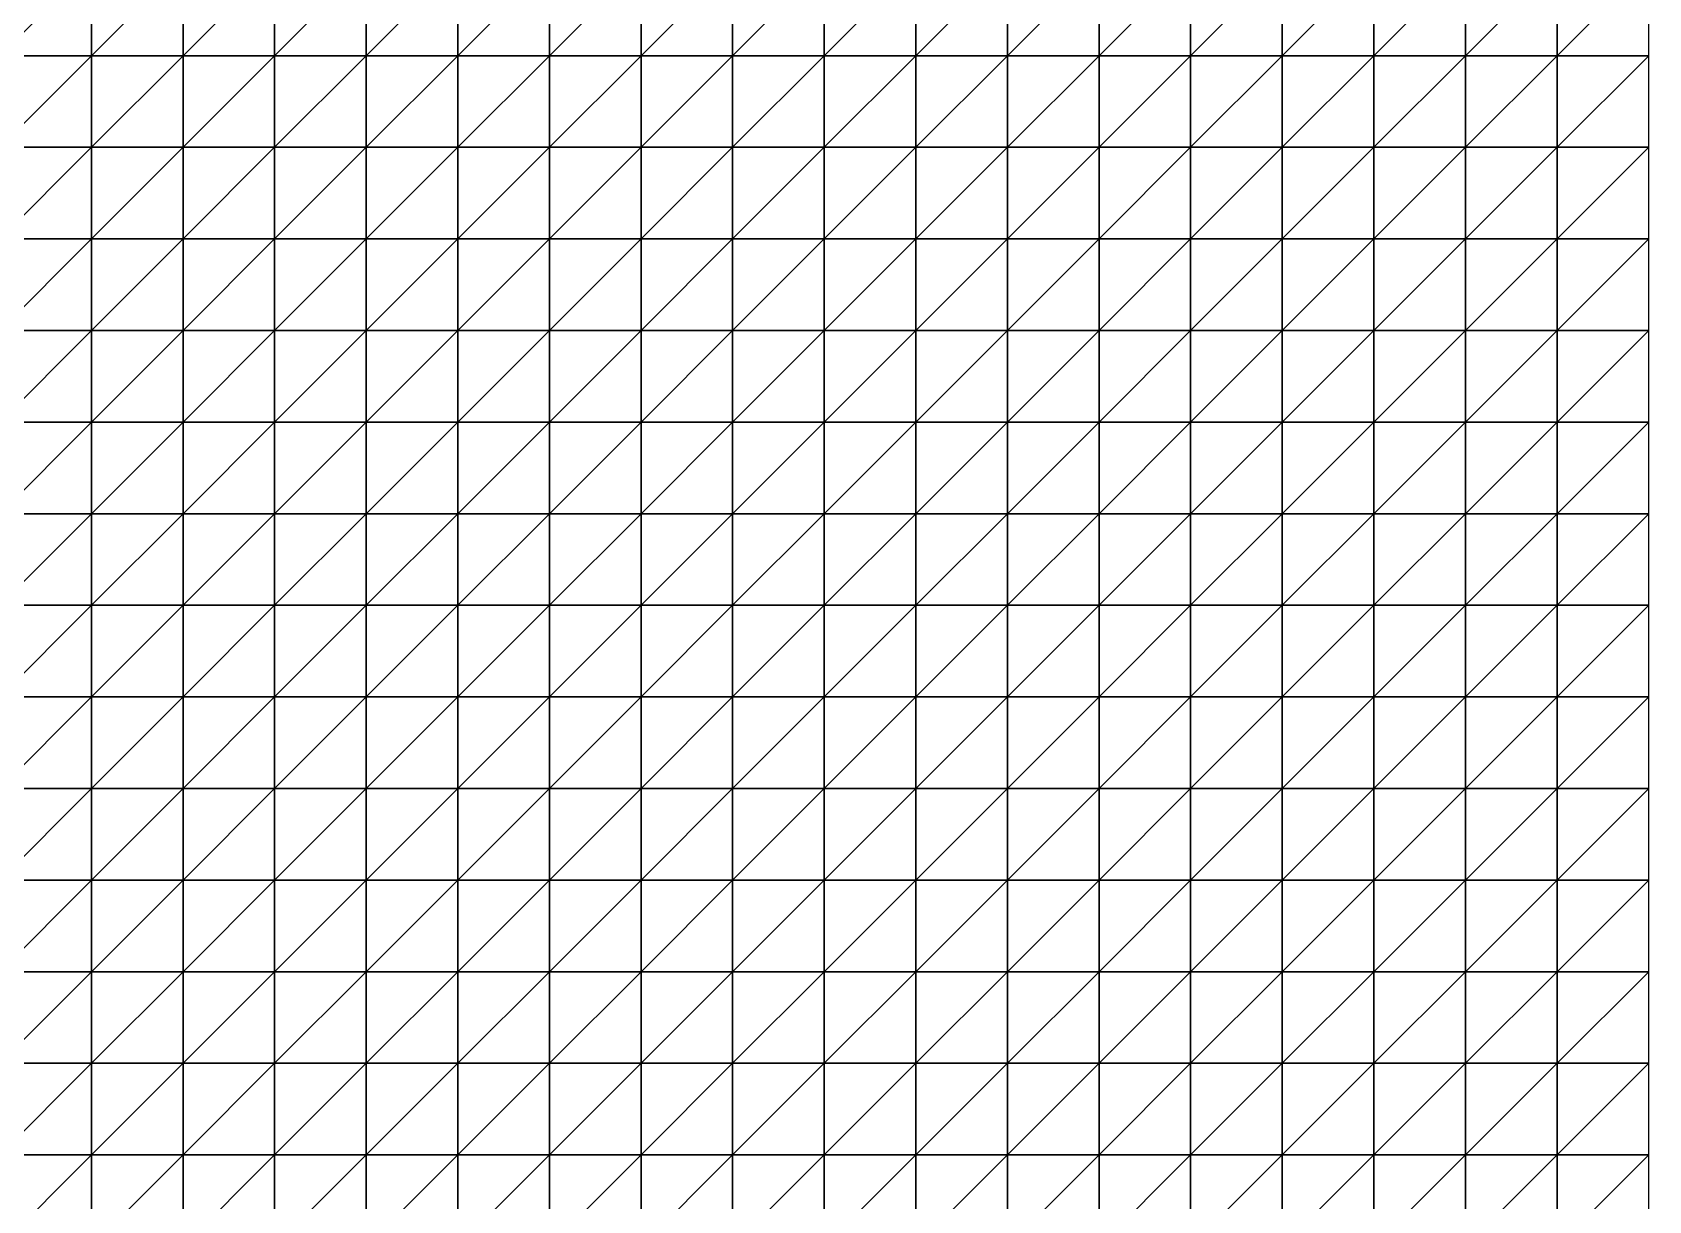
# Model space of a CAD drawing. Extents: x 504700 to 505400, y 9011750 to 9012250.
# Drawn here: x 505223.5 to 505400, y 9011995 to 9012122.6 of the extents above; entities that cross this region are included whole.
import ezdxf

# ---------------------------------------------------------------- set-up
doc = ezdxf.new("R2010")
doc.units = 0

msp = doc.modelspace()

# ---------------------------------------------------------------- linework, layer by layer
at = {"layer": 'PIT_FASE2'}
for points in [[(505220, 9012120, 298.09), (505230, 9012120, 306.33), (505230, 9012130, 312.04)], [(505220, 9012120, 298.09), (505230, 9012130, 312.04), (505220, 9012130, 304.01)], [(505230, 9012120, 306.33), (505240, 9012120, 314.72), (505240, 9012130, 320.22)], [(505230, 9012120, 306.33), (505240, 9012130, 320.22), (505230, 9012130, 312.04)], [(505240, 9012120, 314.72), (505250, 9012120, 323.24), (505250, 9012130, 328.54)], [(505240, 9012120, 314.72), (505250, 9012130, 328.54), (505240, 9012130, 320.22)], [(505250, 9012120, 323.24), (505260, 9012120, 331.87), (505260, 9012130, 336.98)], [(505250, 9012120, 323.24), (505260, 9012130, 336.98), (505250, 9012130, 328.54)], [(505260, 9012120, 331.87), (505270, 9012120, 340.6), (505270, 9012130, 340.91)], [(505260, 9012120, 331.87), (505270, 9012130, 340.91), (505260, 9012130, 336.98)], [(505270, 9012120, 340.6), (505280, 9012120, 341.93), (505280, 9012130, 341.56)], [(505270, 9012120, 340.6), (505280, 9012130, 341.56), (505270, 9012130, 340.91)], [(505280, 9012120, 341.93), (505290, 9012120, 342.52), (505290, 9012130, 342.15)], [(505280, 9012120, 341.93), (505290, 9012130, 342.15), (505280, 9012130, 341.56)], [(505290, 9012120, 342.52), (505300, 9012120, 343), (505300, 9012130, 342.63)], [(505290, 9012120, 342.52), (505300, 9012130, 342.63), (505290, 9012130, 342.15)], [(505300, 9012120, 343), (505310, 9012120, 343.38), (505310, 9012130, 343.02)], [(505300, 9012120, 343), (505310, 9012130, 343.02), (505300, 9012130, 342.63)], [(505310, 9012120, 343.38), (505320, 9012120, 343.63), (505320, 9012130, 343.28)], [(505310, 9012120, 343.38), (505320, 9012130, 343.28), (505310, 9012130, 343.02)], [(505320, 9012120, 343.63), (505330, 9012120, 343.77), (505330, 9012130, 343.42)], [(505320, 9012120, 343.63), (505330, 9012130, 343.42), (505320, 9012130, 343.28)], [(505330, 9012120, 343.77), (505340, 9012120, 343.78), (505340, 9012130, 343.43)], [(505330, 9012120, 343.77), (505340, 9012130, 343.43), (505330, 9012130, 343.42)], [(505340, 9012120, 343.78), (505350, 9012120, 343.69), (505350, 9012130, 343.35)], [(505340, 9012120, 343.78), (505350, 9012130, 343.35), (505340, 9012130, 343.43)], [(505350, 9012120, 343.69), (505360, 9012120, 343.48), (505360, 9012130, 343.15)], [(505350, 9012120, 343.69), (505360, 9012130, 343.15), (505350, 9012130, 343.35)], [(505360, 9012120, 343.48), (505370, 9012120, 343.21), (505370, 9012130, 342.89)], [(505360, 9012120, 343.48), (505370, 9012130, 342.89), (505360, 9012130, 343.15)], [(505370, 9012120, 343.21), (505380, 9012120, 342.88), (505380, 9012130, 342.56)], [(505370, 9012120, 343.21), (505380, 9012130, 342.56), (505370, 9012130, 342.89)], [(505380, 9012120, 342.88), (505390, 9012120, 342.52), (505390, 9012130, 342.21)], [(505380, 9012120, 342.88), (505390, 9012130, 342.21), (505380, 9012130, 342.56)], [(505390, 9012120, 342.52), (505400, 9012120, 342.15), (505400, 9012130, 341.86)], [(505390, 9012120, 342.52), (505400, 9012130, 341.86), (505390, 9012130, 342.21)], [(505220, 9012110, 292.49), (505230, 9012110, 300.95), (505230, 9012120, 306.33)], [(505220, 9012110, 292.49), (505230, 9012120, 306.33), (505220, 9012120, 298.09)], [(505230, 9012110, 300.95), (505240, 9012110, 309.55), (505240, 9012120, 314.72)], [(505230, 9012110, 300.95), (505240, 9012120, 314.72), (505230, 9012120, 306.33)], [(505240, 9012110, 309.55), (505250, 9012110, 318.25), (505250, 9012120, 323.24)], [(505240, 9012110, 309.55), (505250, 9012120, 323.24), (505240, 9012120, 314.72)], [(505250, 9012110, 318.25), (505260, 9012110, 327.06), (505260, 9012120, 331.87)], [(505250, 9012110, 318.25), (505260, 9012120, 331.87), (505250, 9012120, 323.24)], [(505260, 9012110, 327.06), (505270, 9012110, 335.97), (505270, 9012120, 340.6)], [(505260, 9012110, 327.06), (505270, 9012120, 340.6), (505260, 9012120, 331.87)], [(505270, 9012110, 335.97), (505280, 9012110, 342.29), (505280, 9012120, 341.93)], [(505270, 9012110, 335.97), (505280, 9012120, 341.93), (505270, 9012120, 340.6)], [(505280, 9012110, 342.29), (505290, 9012110, 342.87), (505290, 9012120, 342.52)], [(505280, 9012110, 342.29), (505290, 9012120, 342.52), (505280, 9012120, 341.93)], [(505290, 9012110, 342.87), (505300, 9012110, 343.35), (505300, 9012120, 343)], [(505290, 9012110, 342.87), (505300, 9012120, 343), (505290, 9012120, 342.52)], [(505300, 9012110, 343.35), (505310, 9012110, 343.73), (505310, 9012120, 343.38)], [(505300, 9012110, 343.35), (505310, 9012120, 343.38), (505300, 9012120, 343)], [(505310, 9012110, 343.73), (505320, 9012110, 343.97), (505320, 9012120, 343.63)], [(505310, 9012110, 343.73), (505320, 9012120, 343.63), (505310, 9012120, 343.38)], [(505320, 9012110, 343.97), (505330, 9012110, 344.11), (505330, 9012120, 343.77)], [(505320, 9012110, 343.97), (505330, 9012120, 343.77), (505320, 9012120, 343.63)], [(505330, 9012110, 344.11), (505340, 9012110, 344.11), (505340, 9012120, 343.78)], [(505330, 9012110, 344.11), (505340, 9012120, 343.78), (505330, 9012120, 343.77)], [(505340, 9012110, 344.11), (505350, 9012110, 344.01), (505350, 9012120, 343.69)], [(505340, 9012110, 344.11), (505350, 9012120, 343.69), (505340, 9012120, 343.78)], [(505350, 9012110, 344.01), (505360, 9012110, 343.8), (505360, 9012120, 343.48)], [(505350, 9012110, 344.01), (505360, 9012120, 343.48), (505350, 9012120, 343.69)], [(505360, 9012110, 343.8), (505370, 9012110, 343.52), (505370, 9012120, 343.21)], [(505360, 9012110, 343.8), (505370, 9012120, 343.21), (505360, 9012120, 343.48)], [(505370, 9012110, 343.52), (505380, 9012110, 343.18), (505380, 9012120, 342.88)], [(505370, 9012110, 343.52), (505380, 9012120, 342.88), (505370, 9012120, 343.21)], [(505380, 9012110, 343.18), (505390, 9012110, 342.81), (505390, 9012120, 342.52)], [(505380, 9012110, 343.18), (505390, 9012120, 342.52), (505380, 9012120, 342.88)], [(505390, 9012110, 342.81), (505400, 9012110, 342.44), (505400, 9012120, 342.15)], [(505390, 9012110, 342.81), (505400, 9012120, 342.15), (505390, 9012120, 342.52)], [(505220, 9012100, 287.23), (505230, 9012100, 295.91), (505230, 9012110, 300.95)], [(505220, 9012100, 287.23), (505230, 9012110, 300.95), (505220, 9012110, 292.49)], [(505230, 9012100, 295.91), (505240, 9012100, 304.71), (505240, 9012110, 309.55)], [(505230, 9012100, 295.91), (505240, 9012110, 309.55), (505230, 9012110, 300.95)], [(505240, 9012100, 304.71), (505250, 9012100, 313.61), (505250, 9012110, 318.25)], [(505240, 9012100, 304.71), (505250, 9012110, 318.25), (505240, 9012110, 309.55)], [(505250, 9012100, 313.61), (505260, 9012100, 322.59), (505260, 9012110, 327.06)], [(505250, 9012100, 313.61), (505260, 9012110, 327.06), (505250, 9012110, 318.25)], [(505260, 9012100, 322.59), (505270, 9012100, 331.66), (505270, 9012110, 335.97)], [(505260, 9012100, 322.59), (505270, 9012110, 335.97), (505260, 9012110, 327.06)], [(505270, 9012100, 331.66), (505280, 9012100, 340.8), (505280, 9012110, 342.29)], [(505270, 9012100, 331.66), (505280, 9012110, 342.29), (505270, 9012110, 335.97)], [(505280, 9012100, 340.8), (505290, 9012100, 343.22), (505290, 9012110, 342.87)], [(505280, 9012100, 340.8), (505290, 9012110, 342.87), (505280, 9012110, 342.29)], [(505290, 9012100, 343.22), (505300, 9012100, 343.69), (505300, 9012110, 343.35)], [(505290, 9012100, 343.22), (505300, 9012110, 343.35), (505290, 9012110, 342.87)], [(505300, 9012100, 343.69), (505310, 9012100, 344.07), (505310, 9012110, 343.73)], [(505300, 9012100, 343.69), (505310, 9012110, 343.73), (505300, 9012110, 343.35)], [(505310, 9012100, 344.07), (505320, 9012100, 344.3), (505320, 9012110, 343.97)], [(505310, 9012100, 344.07), (505320, 9012110, 343.97), (505310, 9012110, 343.73)], [(505320, 9012100, 344.3), (505330, 9012100, 344.44), (505330, 9012110, 344.11)], [(505320, 9012100, 344.3), (505330, 9012110, 344.11), (505320, 9012110, 343.97)], [(505330, 9012100, 344.44), (505340, 9012100, 344.43), (505340, 9012110, 344.11)], [(505330, 9012100, 344.44), (505340, 9012110, 344.11), (505330, 9012110, 344.11)], [(505340, 9012100, 344.43), (505350, 9012100, 344.33), (505350, 9012110, 344.01)], [(505340, 9012100, 344.43), (505350, 9012110, 344.01), (505340, 9012110, 344.11)], [(505350, 9012100, 344.33), (505360, 9012100, 344.11), (505360, 9012110, 343.8)], [(505350, 9012100, 344.33), (505360, 9012110, 343.8), (505350, 9012110, 344.01)], [(505360, 9012100, 344.11), (505370, 9012100, 343.83), (505370, 9012110, 343.52)], [(505360, 9012100, 344.11), (505370, 9012110, 343.52), (505360, 9012110, 343.8)], [(505370, 9012100, 343.83), (505380, 9012100, 343.47), (505380, 9012110, 343.18)], [(505370, 9012100, 343.83), (505380, 9012110, 343.18), (505370, 9012110, 343.52)], [(505380, 9012100, 343.47), (505390, 9012100, 343.1), (505390, 9012110, 342.81)], [(505380, 9012100, 343.47), (505390, 9012110, 342.81), (505380, 9012110, 343.18)], [(505390, 9012100, 343.1), (505400, 9012100, 342.72), (505400, 9012110, 342.44)], [(505390, 9012100, 343.1), (505400, 9012110, 342.44), (505390, 9012110, 342.81)], [(505220, 9012090, 282.35), (505230, 9012090, 291.25), (505230, 9012100, 295.91)], [(505220, 9012090, 282.35), (505230, 9012100, 295.91), (505220, 9012100, 287.23)], [(505230, 9012090, 291.25), (505240, 9012090, 300.24), (505240, 9012100, 304.71)], [(505230, 9012090, 291.25), (505240, 9012100, 304.71), (505230, 9012100, 295.91)], [(505240, 9012090, 300.24), (505250, 9012090, 309.32), (505250, 9012100, 313.61)], [(505240, 9012090, 300.24), (505250, 9012100, 313.61), (505240, 9012100, 304.71)], [(505250, 9012090, 309.32), (505260, 9012090, 318.47), (505260, 9012100, 322.59)], [(505250, 9012090, 309.32), (505260, 9012100, 322.59), (505250, 9012100, 313.61)], [(505260, 9012090, 318.47), (505270, 9012090, 327.7), (505270, 9012100, 331.66)], [(505260, 9012090, 318.47), (505270, 9012100, 331.66), (505260, 9012100, 322.59)], [(505270, 9012090, 327.7), (505280, 9012090, 336.98), (505280, 9012100, 340.8)], [(505270, 9012090, 327.7), (505280, 9012100, 340.8), (505270, 9012100, 331.66)], [(505280, 9012090, 336.98), (505290, 9012090, 343.54), (505290, 9012100, 343.22)], [(505280, 9012090, 336.98), (505290, 9012100, 343.22), (505280, 9012100, 340.8)], [(505290, 9012090, 343.54), (505300, 9012090, 344.01), (505300, 9012100, 343.69)], [(505290, 9012090, 343.54), (505300, 9012100, 343.69), (505290, 9012100, 343.22)], [(505300, 9012090, 344.01), (505310, 9012090, 344.39), (505310, 9012100, 344.07)], [(505300, 9012090, 344.01), (505310, 9012100, 344.07), (505300, 9012100, 343.69)], [(505310, 9012090, 344.39), (505320, 9012090, 344.62), (505320, 9012100, 344.3)], [(505310, 9012090, 344.39), (505320, 9012100, 344.3), (505310, 9012100, 344.07)], [(505320, 9012090, 344.62), (505330, 9012090, 344.75), (505330, 9012100, 344.44)], [(505320, 9012090, 344.62), (505330, 9012100, 344.44), (505320, 9012100, 344.3)], [(505330, 9012090, 344.75), (505340, 9012090, 344.74), (505340, 9012100, 344.43)], [(505330, 9012090, 344.75), (505340, 9012100, 344.43), (505330, 9012100, 344.44)], [(505340, 9012090, 344.74), (505350, 9012090, 344.63), (505350, 9012100, 344.33)], [(505340, 9012090, 344.74), (505350, 9012100, 344.33), (505340, 9012100, 344.43)], [(505350, 9012090, 344.63), (505360, 9012090, 344.41), (505360, 9012100, 344.11)], [(505350, 9012090, 344.63), (505360, 9012100, 344.11), (505350, 9012100, 344.33)], [(505360, 9012090, 344.41), (505370, 9012090, 344.12), (505370, 9012100, 343.83)], [(505360, 9012090, 344.41), (505370, 9012100, 343.83), (505360, 9012100, 344.11)], [(505370, 9012090, 344.12), (505380, 9012090, 343.76), (505380, 9012100, 343.47)], [(505370, 9012090, 344.12), (505380, 9012100, 343.47), (505370, 9012100, 343.83)], [(505380, 9012090, 343.76), (505390, 9012090, 343.38), (505390, 9012100, 343.1)], [(505380, 9012090, 343.76), (505390, 9012100, 343.1), (505380, 9012100, 343.47)], [(505390, 9012090, 343.38), (505400, 9012090, 342.99), (505400, 9012100, 342.72)], [(505390, 9012090, 343.38), (505400, 9012100, 342.72), (505390, 9012100, 343.1)], [(505220, 9012080, 277.88), (505230, 9012080, 286.98), (505230, 9012090, 291.25)], [(505220, 9012080, 277.88), (505230, 9012090, 291.25), (505220, 9012090, 282.35)], [(505230, 9012080, 286.98), (505240, 9012080, 296.15), (505240, 9012090, 300.24)], [(505230, 9012080, 286.98), (505240, 9012090, 300.24), (505230, 9012090, 291.25)], [(505240, 9012080, 296.15), (505250, 9012080, 305.41), (505250, 9012090, 309.32)], [(505240, 9012080, 296.15), (505250, 9012090, 309.32), (505240, 9012090, 300.24)], [(505250, 9012080, 305.41), (505260, 9012080, 314.72), (505260, 9012090, 318.47)], [(505250, 9012080, 305.41), (505260, 9012090, 318.47), (505250, 9012090, 309.32)], [(505260, 9012080, 314.72), (505270, 9012080, 324.09), (505270, 9012090, 327.7)], [(505260, 9012080, 314.72), (505270, 9012090, 327.7), (505260, 9012090, 318.47)], [(505270, 9012080, 324.09), (505280, 9012080, 333.52), (505280, 9012090, 336.98)], [(505270, 9012080, 324.09), (505280, 9012090, 336.98), (505270, 9012090, 327.7)], [(505280, 9012080, 333.52), (505290, 9012080, 342.98), (505290, 9012090, 343.54)], [(505280, 9012080, 333.52), (505290, 9012090, 343.54), (505280, 9012090, 336.98)], [(505290, 9012080, 342.98), (505300, 9012080, 344.32), (505300, 9012090, 344.01)], [(505290, 9012080, 342.98), (505300, 9012090, 344.01), (505290, 9012090, 343.54)], [(505300, 9012080, 344.32), (505310, 9012080, 344.69), (505310, 9012090, 344.39)], [(505300, 9012080, 344.32), (505310, 9012090, 344.39), (505300, 9012090, 344.01)], [(505310, 9012080, 344.69), (505320, 9012080, 344.93), (505320, 9012090, 344.62)], [(505310, 9012080, 344.69), (505320, 9012090, 344.62), (505310, 9012090, 344.39)], [(505320, 9012080, 344.93), (505330, 9012080, 345.05), (505330, 9012090, 344.75)], [(505320, 9012080, 344.93), (505330, 9012090, 344.75), (505320, 9012090, 344.62)], [(505330, 9012080, 345.05), (505340, 9012080, 345.04), (505340, 9012090, 344.74)], [(505330, 9012080, 345.05), (505340, 9012090, 344.74), (505330, 9012090, 344.75)], [(505340, 9012080, 345.04), (505350, 9012080, 344.92), (505350, 9012090, 344.63)], [(505340, 9012080, 345.04), (505350, 9012090, 344.63), (505340, 9012090, 344.74)], [(505350, 9012080, 344.92), (505360, 9012080, 344.69), (505360, 9012090, 344.41)], [(505350, 9012080, 344.92), (505360, 9012090, 344.41), (505350, 9012090, 344.63)], [(505360, 9012080, 344.69), (505370, 9012080, 344.4), (505370, 9012090, 344.12)], [(505360, 9012080, 344.69), (505370, 9012090, 344.12), (505360, 9012090, 344.41)], [(505370, 9012080, 344.4), (505380, 9012080, 344.04), (505380, 9012090, 343.76)], [(505370, 9012080, 344.4), (505380, 9012090, 343.76), (505370, 9012090, 344.12)], [(505380, 9012080, 344.04), (505390, 9012080, 343.65), (505390, 9012090, 343.38)], [(505380, 9012080, 344.04), (505390, 9012090, 343.38), (505380, 9012090, 343.76)], [(505390, 9012080, 343.65), (505400, 9012080, 343.25), (505400, 9012090, 342.99)], [(505390, 9012080, 343.65), (505400, 9012090, 342.99), (505390, 9012090, 343.38)], [(505220, 9012070, 273.85), (505230, 9012070, 283.13), (505230, 9012080, 286.98)], [(505220, 9012070, 273.85), (505230, 9012080, 286.98), (505220, 9012080, 277.88)], [(505230, 9012070, 283.13), (505240, 9012070, 292.49), (505240, 9012080, 296.15)], [(505230, 9012070, 283.13), (505240, 9012080, 296.15), (505230, 9012080, 286.98)], [(505240, 9012070, 292.49), (505250, 9012070, 301.9), (505250, 9012080, 305.41)], [(505240, 9012070, 292.49), (505250, 9012080, 305.41), (505240, 9012080, 296.15)], [(505250, 9012070, 301.9), (505260, 9012070, 311.36), (505260, 9012080, 314.72)], [(505250, 9012070, 301.9), (505260, 9012080, 314.72), (505250, 9012080, 305.41)], [(505260, 9012070, 311.36), (505270, 9012070, 320.87), (505270, 9012080, 324.09)], [(505260, 9012070, 311.36), (505270, 9012080, 324.09), (505260, 9012080, 314.72)], [(505270, 9012070, 320.87), (505280, 9012070, 330.42), (505280, 9012080, 333.52)], [(505270, 9012070, 320.87), (505280, 9012080, 333.52), (505270, 9012080, 324.09)], [(505280, 9012070, 330.42), (505290, 9012070, 340), (505290, 9012080, 342.98)], [(505280, 9012070, 330.42), (505290, 9012080, 342.98), (505280, 9012080, 333.52)], [(505290, 9012070, 340), (505300, 9012070, 344.62), (505300, 9012080, 344.32)], [(505290, 9012070, 340), (505300, 9012080, 344.32), (505290, 9012080, 342.98)], [(505300, 9012070, 344.62), (505310, 9012070, 344.99), (505310, 9012080, 344.69)], [(505300, 9012070, 344.62), (505310, 9012080, 344.69), (505300, 9012080, 344.32)], [(505310, 9012070, 344.99), (505320, 9012070, 345.22), (505320, 9012080, 344.93)], [(505310, 9012070, 344.99), (505320, 9012080, 344.93), (505310, 9012080, 344.69)], [(505320, 9012070, 345.22), (505330, 9012070, 345.34), (505330, 9012080, 345.05)], [(505320, 9012070, 345.22), (505330, 9012080, 345.05), (505320, 9012080, 344.93)], [(505330, 9012070, 345.34), (505340, 9012070, 345.32), (505340, 9012080, 345.04)], [(505330, 9012070, 345.34), (505340, 9012080, 345.04), (505330, 9012080, 345.05)], [(505340, 9012070, 345.32), (505350, 9012070, 345.2), (505350, 9012080, 344.92)], [(505340, 9012070, 345.32), (505350, 9012080, 344.92), (505340, 9012080, 345.04)], [(505350, 9012070, 345.2), (505360, 9012070, 344.97), (505360, 9012080, 344.69)], [(505350, 9012070, 345.2), (505360, 9012080, 344.69), (505350, 9012080, 344.92)], [(505360, 9012070, 344.97), (505370, 9012070, 344.67), (505370, 9012080, 344.4)], [(505360, 9012070, 344.97), (505370, 9012080, 344.4), (505360, 9012080, 344.69)], [(505370, 9012070, 344.67), (505380, 9012070, 344.3), (505380, 9012080, 344.04)], [(505370, 9012070, 344.67), (505380, 9012080, 344.04), (505370, 9012080, 344.4)], [(505380, 9012070, 344.3), (505390, 9012070, 343.91), (505390, 9012080, 343.65)], [(505380, 9012070, 344.3), (505390, 9012080, 343.65), (505380, 9012080, 344.04)], [(505390, 9012070, 343.91), (505400, 9012070, 343.5), (505400, 9012080, 343.25)], [(505390, 9012070, 343.91), (505400, 9012080, 343.25), (505390, 9012080, 343.65)], [(505220, 9012060, 270.28), (505230, 9012060, 279.74), (505230, 9012070, 283.13)], [(505220, 9012060, 270.28), (505230, 9012070, 283.13), (505220, 9012070, 273.85)], [(505230, 9012060, 279.74), (505240, 9012060, 289.25), (505240, 9012070, 292.49)], [(505230, 9012060, 279.74), (505240, 9012070, 292.49), (505230, 9012070, 283.13)], [(505240, 9012060, 289.25), (505250, 9012060, 298.81), (505250, 9012070, 301.9)], [(505240, 9012060, 289.25), (505250, 9012070, 301.9), (505240, 9012070, 292.49)], [(505250, 9012060, 298.81), (505260, 9012060, 308.4), (505260, 9012070, 311.36)], [(505250, 9012060, 298.81), (505260, 9012070, 311.36), (505250, 9012070, 301.9)], [(505260, 9012060, 308.4), (505270, 9012060, 318.04), (505270, 9012070, 320.87)], [(505260, 9012060, 308.4), (505270, 9012070, 320.87), (505260, 9012070, 311.36)], [(505270, 9012060, 318.04), (505280, 9012060, 327.7), (505280, 9012070, 330.42)], [(505270, 9012060, 318.04), (505280, 9012070, 330.42), (505270, 9012070, 320.87)], [(505280, 9012060, 327.7), (505290, 9012060, 337.39), (505290, 9012070, 340)], [(505280, 9012060, 327.7), (505290, 9012070, 340), (505280, 9012070, 330.42)], [(505290, 9012060, 337.39), (505300, 9012060, 344.9), (505300, 9012070, 344.62)], [(505290, 9012060, 337.39), (505300, 9012070, 344.62), (505290, 9012070, 340)], [(505300, 9012060, 344.9), (505310, 9012060, 345.27), (505310, 9012070, 344.99)], [(505300, 9012060, 344.9), (505310, 9012070, 344.99), (505300, 9012070, 344.62)], [(505310, 9012060, 345.27), (505320, 9012060, 345.49), (505320, 9012070, 345.22)], [(505310, 9012060, 345.27), (505320, 9012070, 345.22), (505310, 9012070, 344.99)], [(505320, 9012060, 345.49), (505330, 9012060, 345.61), (505330, 9012070, 345.34)], [(505320, 9012060, 345.49), (505330, 9012070, 345.34), (505320, 9012070, 345.22)], [(505330, 9012060, 345.61), (505340, 9012060, 345.59), (505340, 9012070, 345.32)], [(505330, 9012060, 345.61), (505340, 9012070, 345.32), (505330, 9012070, 345.34)], [(505340, 9012060, 345.59), (505350, 9012060, 345.47), (505350, 9012070, 345.2)], [(505340, 9012060, 345.59), (505350, 9012070, 345.2), (505340, 9012070, 345.32)], [(505350, 9012060, 345.47), (505360, 9012060, 345.23), (505360, 9012070, 344.97)], [(505350, 9012060, 345.47), (505360, 9012070, 344.97), (505350, 9012070, 345.2)], [(505360, 9012060, 345.23), (505370, 9012060, 344.93), (505370, 9012070, 344.67)], [(505360, 9012060, 345.23), (505370, 9012070, 344.67), (505360, 9012070, 344.97)], [(505370, 9012060, 344.93), (505380, 9012060, 344.55), (505380, 9012070, 344.3)], [(505370, 9012060, 344.93), (505380, 9012070, 344.3), (505370, 9012070, 344.67)], [(505380, 9012060, 344.55), (505390, 9012060, 344.15), (505390, 9012070, 343.91)], [(505380, 9012060, 344.55), (505390, 9012070, 343.91), (505380, 9012070, 344.3)], [(505390, 9012060, 344.15), (505400, 9012060, 343.75), (505400, 9012070, 343.5)], [(505390, 9012060, 344.15), (505400, 9012070, 343.5), (505390, 9012070, 343.91)], [(505220, 9012050, 267.2), (505230, 9012050, 276.81), (505230, 9012060, 279.74)], [(505220, 9012050, 267.2), (505230, 9012060, 279.74), (505220, 9012060, 270.28)], [(505230, 9012050, 276.81), (505240, 9012050, 286.47), (505240, 9012060, 289.25)], [(505230, 9012050, 276.81), (505240, 9012060, 289.25), (505230, 9012060, 279.74)], [(505240, 9012050, 286.47), (505250, 9012050, 296.15), (505250, 9012060, 298.81)], [(505240, 9012050, 286.47), (505250, 9012060, 298.81), (505240, 9012060, 289.25)], [(505250, 9012050, 296.15), (505260, 9012050, 305.87), (505260, 9012060, 308.4)], [(505250, 9012050, 296.15), (505260, 9012060, 308.4), (505250, 9012060, 298.81)], [(505260, 9012050, 305.87), (505270, 9012050, 315.61), (505270, 9012060, 318.04)], [(505260, 9012050, 305.87), (505270, 9012060, 318.04), (505260, 9012060, 308.4)], [(505270, 9012050, 315.61), (505280, 9012050, 325.37), (505280, 9012060, 327.7)], [(505270, 9012050, 315.61), (505280, 9012060, 327.7), (505270, 9012060, 318.04)], [(505280, 9012050, 325.37), (505290, 9012050, 335.15), (505290, 9012060, 337.39)], [(505280, 9012050, 325.37), (505290, 9012060, 337.39), (505280, 9012060, 327.7)], [(505290, 9012050, 335.15), (505300, 9012050, 344.95), (505300, 9012060, 344.9)], [(505290, 9012050, 335.15), (505300, 9012060, 344.9), (505290, 9012060, 337.39)], [(505300, 9012050, 344.95), (505310, 9012050, 345.53), (505310, 9012060, 345.27)], [(505300, 9012050, 344.95), (505310, 9012060, 345.27), (505300, 9012060, 344.9)], [(505310, 9012050, 345.53), (505320, 9012050, 345.76), (505320, 9012060, 345.49)], [(505310, 9012050, 345.53), (505320, 9012060, 345.49), (505310, 9012060, 345.27)], [(505320, 9012050, 345.76), (505330, 9012050, 345.87), (505330, 9012060, 345.61)], [(505320, 9012050, 345.76), (505330, 9012060, 345.61), (505320, 9012060, 345.49)], [(505330, 9012050, 345.87), (505340, 9012050, 345.85), (505340, 9012060, 345.59)], [(505330, 9012050, 345.87), (505340, 9012060, 345.59), (505330, 9012060, 345.61)], [(505340, 9012050, 345.85), (505350, 9012050, 345.72), (505350, 9012060, 345.47)], [(505340, 9012050, 345.85), (505350, 9012060, 345.47), (505340, 9012060, 345.59)], [(505350, 9012050, 345.72), (505360, 9012050, 345.48), (505360, 9012060, 345.23)], [(505350, 9012050, 345.72), (505360, 9012060, 345.23), (505350, 9012060, 345.47)], [(505360, 9012050, 345.48), (505370, 9012050, 345.17), (505370, 9012060, 344.93)], [(505360, 9012050, 345.48), (505370, 9012060, 344.93), (505360, 9012060, 345.23)], [(505370, 9012050, 345.17), (505380, 9012050, 344.8), (505380, 9012060, 344.55)], [(505370, 9012050, 345.17), (505380, 9012060, 344.55), (505370, 9012060, 344.93)], [(505380, 9012050, 344.8), (505390, 9012050, 344.39), (505390, 9012060, 344.15)], [(505380, 9012050, 344.8), (505390, 9012060, 344.15), (505380, 9012060, 344.55)], [(505390, 9012050, 344.39), (505400, 9012050, 343.98), (505400, 9012060, 343.75)], [(505390, 9012050, 344.39), (505400, 9012060, 343.75), (505390, 9012060, 344.15)], [(505220, 9012040, 264.64), (505230, 9012040, 274.39), (505230, 9012050, 276.81)], [(505220, 9012040, 264.64), (505230, 9012050, 276.81), (505220, 9012050, 267.2)], [(505230, 9012040, 274.39), (505240, 9012040, 284.17), (505240, 9012050, 286.47)], [(505230, 9012040, 274.39), (505240, 9012050, 286.47), (505230, 9012050, 276.81)], [(505240, 9012040, 284.17), (505250, 9012040, 293.96), (505250, 9012050, 296.15)], [(505240, 9012040, 284.17), (505250, 9012050, 296.15), (505240, 9012050, 286.47)], [(505250, 9012040, 293.96), (505260, 9012040, 303.78), (505260, 9012050, 305.87)], [(505250, 9012040, 293.96), (505260, 9012050, 305.87), (505250, 9012050, 296.15)], [(505260, 9012040, 303.78), (505270, 9012040, 313.61), (505270, 9012050, 315.61)], [(505260, 9012040, 303.78), (505270, 9012050, 315.61), (505260, 9012050, 305.87)], [(505270, 9012040, 313.61), (505280, 9012040, 323.45), (505280, 9012050, 325.37)], [(505270, 9012040, 313.61), (505280, 9012050, 325.37), (505270, 9012050, 315.61)], [(505280, 9012040, 323.45), (505290, 9012040, 333.31), (505290, 9012050, 335.15)], [(505280, 9012040, 323.45), (505290, 9012050, 335.15), (505280, 9012050, 325.37)], [(505290, 9012040, 333.31), (505300, 9012040, 343.18), (505300, 9012050, 344.95)], [(505290, 9012040, 333.31), (505300, 9012050, 344.95), (505290, 9012050, 335.15)], [(505300, 9012040, 343.18), (505310, 9012040, 345.78), (505310, 9012050, 345.53)], [(505300, 9012040, 343.18), (505310, 9012050, 345.53), (505300, 9012050, 344.95)], [(505310, 9012040, 345.78), (505320, 9012040, 346), (505320, 9012050, 345.76)], [(505310, 9012040, 345.78), (505320, 9012050, 345.76), (505310, 9012050, 345.53)], [(505320, 9012040, 346), (505330, 9012040, 346.12), (505330, 9012050, 345.87)], [(505320, 9012040, 346), (505330, 9012050, 345.87), (505320, 9012050, 345.76)], [(505330, 9012040, 346.12), (505340, 9012040, 346.09), (505340, 9012050, 345.85)], [(505330, 9012040, 346.12), (505340, 9012050, 345.85), (505330, 9012050, 345.87)], [(505340, 9012040, 346.09), (505350, 9012040, 345.96), (505350, 9012050, 345.72)], [(505340, 9012040, 346.09), (505350, 9012050, 345.72), (505340, 9012050, 345.85)], [(505350, 9012040, 345.96), (505360, 9012040, 345.72), (505360, 9012050, 345.48)], [(505350, 9012040, 345.96), (505360, 9012050, 345.48), (505350, 9012050, 345.72)], [(505360, 9012040, 345.72), (505370, 9012040, 345.41), (505370, 9012050, 345.17)], [(505360, 9012040, 345.72), (505370, 9012050, 345.17), (505360, 9012050, 345.48)], [(505370, 9012040, 345.41), (505380, 9012040, 345.03), (505380, 9012050, 344.8)], [(505370, 9012040, 345.41), (505380, 9012050, 344.8), (505370, 9012050, 345.17)], [(505380, 9012040, 345.03), (505390, 9012040, 344.62), (505390, 9012050, 344.39)], [(505380, 9012040, 345.03), (505390, 9012050, 344.39), (505380, 9012050, 344.8)], [(505390, 9012040, 344.62), (505400, 9012040, 344.21), (505400, 9012050, 343.98)], [(505390, 9012040, 344.62), (505400, 9012050, 343.98), (505390, 9012050, 344.39)], [(505220, 9012030, 262.63), (505230, 9012030, 272.48), (505230, 9012040, 274.39)], [(505220, 9012030, 262.63), (505230, 9012040, 274.39), (505220, 9012040, 264.64)], [(505230, 9012030, 272.48), (505240, 9012030, 282.35), (505240, 9012040, 284.17)], [(505230, 9012030, 272.48), (505240, 9012040, 284.17), (505230, 9012040, 274.39)], [(505240, 9012030, 282.35), (505250, 9012030, 292.24), (505250, 9012040, 293.96)], [(505240, 9012030, 282.35), (505250, 9012040, 293.96), (505240, 9012040, 284.17)], [(505250, 9012030, 292.24), (505260, 9012030, 302.13), (505260, 9012040, 303.78)], [(505250, 9012030, 292.24), (505260, 9012040, 303.78), (505250, 9012040, 293.96)], [(505260, 9012030, 302.13), (505270, 9012030, 312.04), (505270, 9012040, 313.61)], [(505260, 9012030, 302.13), (505270, 9012040, 313.61), (505260, 9012040, 303.78)], [(505270, 9012030, 312.04), (505280, 9012030, 321.95), (505280, 9012040, 323.45)], [(505270, 9012030, 312.04), (505280, 9012040, 323.45), (505270, 9012040, 313.61)], [(505280, 9012030, 321.95), (505290, 9012030, 331.87), (505290, 9012040, 333.31)], [(505280, 9012030, 321.95), (505290, 9012040, 333.31), (505280, 9012040, 323.45)], [(505290, 9012030, 331.87), (505300, 9012030, 341.79), (505300, 9012040, 343.18)], [(505290, 9012030, 331.87), (505300, 9012040, 343.18), (505290, 9012040, 333.31)], [(505300, 9012030, 341.79), (505310, 9012030, 346.01), (505310, 9012040, 345.78)], [(505300, 9012030, 341.79), (505310, 9012040, 345.78), (505300, 9012040, 343.18)], [(505310, 9012030, 346.01), (505320, 9012030, 346.24), (505320, 9012040, 346)], [(505310, 9012030, 346.01), (505320, 9012040, 346), (505310, 9012040, 345.78)], [(505320, 9012030, 346.24), (505330, 9012030, 346.35), (505330, 9012040, 346.12)], [(505320, 9012030, 346.24), (505330, 9012040, 346.12), (505320, 9012040, 346)], [(505330, 9012030, 346.35), (505340, 9012030, 346.32), (505340, 9012040, 346.09)], [(505330, 9012030, 346.35), (505340, 9012040, 346.09), (505330, 9012040, 346.12)], [(505340, 9012030, 346.32), (505350, 9012030, 346.19), (505350, 9012040, 345.96)], [(505340, 9012030, 346.32), (505350, 9012040, 345.96), (505340, 9012040, 346.09)], [(505350, 9012030, 346.19), (505360, 9012030, 345.94), (505360, 9012040, 345.72)], [(505350, 9012030, 346.19), (505360, 9012040, 345.72), (505350, 9012040, 345.96)], [(505360, 9012030, 345.94), (505370, 9012030, 345.63), (505370, 9012040, 345.41)], [(505360, 9012030, 345.94), (505370, 9012040, 345.41), (505360, 9012040, 345.72)], [(505370, 9012030, 345.63), (505380, 9012030, 345.25), (505380, 9012040, 345.03)], [(505370, 9012030, 345.63), (505380, 9012040, 345.03), (505370, 9012040, 345.41)], [(505380, 9012030, 345.25), (505390, 9012030, 344.84), (505390, 9012040, 344.62)], [(505380, 9012030, 345.25), (505390, 9012040, 344.62), (505380, 9012040, 345.03)], [(505390, 9012030, 344.84), (505400, 9012030, 344.42), (505400, 9012040, 344.21)], [(505390, 9012030, 344.84), (505400, 9012040, 344.21), (505390, 9012040, 344.62)], [(505220, 9012020, 261.17), (505230, 9012020, 271.11), (505230, 9012030, 272.48)], [(505220, 9012020, 261.17), (505230, 9012030, 272.48), (505220, 9012030, 262.63)], [(505230, 9012020, 271.11), (505240, 9012020, 281.05), (505240, 9012030, 282.35)], [(505230, 9012020, 271.11), (505240, 9012030, 282.35), (505230, 9012030, 272.48)], [(505240, 9012020, 281.05), (505250, 9012020, 291), (505250, 9012030, 292.24)], [(505240, 9012020, 281.05), (505250, 9012030, 292.24), (505240, 9012030, 282.35)], [(505250, 9012020, 291), (505260, 9012020, 300.95), (505260, 9012030, 302.13)], [(505250, 9012020, 291), (505260, 9012030, 302.13), (505250, 9012030, 292.24)], [(505260, 9012020, 300.95), (505270, 9012020, 310.91), (505270, 9012030, 312.04)], [(505260, 9012020, 300.95), (505270, 9012030, 312.04), (505260, 9012030, 302.13)], [(505270, 9012020, 310.91), (505280, 9012020, 320.87), (505280, 9012030, 321.95)], [(505270, 9012020, 310.91), (505280, 9012030, 321.95), (505270, 9012030, 312.04)], [(505280, 9012020, 320.87), (505290, 9012020, 330.83), (505290, 9012030, 331.87)], [(505280, 9012020, 320.87), (505290, 9012030, 331.87), (505280, 9012030, 321.95)], [(505290, 9012020, 330.83), (505300, 9012020, 340.8), (505300, 9012030, 341.79)], [(505290, 9012020, 330.83), (505300, 9012030, 341.79), (505290, 9012030, 331.87)], [(505300, 9012020, 340.8), (505310, 9012020, 346.23), (505310, 9012030, 346.01)], [(505300, 9012020, 340.8), (505310, 9012030, 346.01), (505300, 9012030, 341.79)], [(505310, 9012020, 346.23), (505320, 9012020, 346.45), (505320, 9012030, 346.24)], [(505310, 9012020, 346.23), (505320, 9012030, 346.24), (505310, 9012030, 346.01)], [(505320, 9012020, 346.45), (505330, 9012020, 346.57), (505330, 9012030, 346.35)], [(505320, 9012020, 346.45), (505330, 9012030, 346.35), (505320, 9012030, 346.24)], [(505330, 9012020, 346.57), (505340, 9012020, 346.53), (505340, 9012030, 346.32)], [(505330, 9012020, 346.57), (505340, 9012030, 346.32), (505330, 9012030, 346.35)], [(505340, 9012020, 346.53), (505350, 9012020, 346.4), (505350, 9012030, 346.19)], [(505340, 9012020, 346.53), (505350, 9012030, 346.19), (505340, 9012030, 346.32)], [(505350, 9012020, 346.4), (505360, 9012020, 346.16), (505360, 9012030, 345.94)], [(505350, 9012020, 346.4), (505360, 9012030, 345.94), (505350, 9012030, 346.19)], [(505360, 9012020, 346.16), (505370, 9012020, 345.84), (505370, 9012030, 345.63)], [(505360, 9012020, 346.16), (505370, 9012030, 345.63), (505360, 9012030, 345.94)], [(505370, 9012020, 345.84), (505380, 9012020, 345.46), (505380, 9012030, 345.25)], [(505370, 9012020, 345.84), (505380, 9012030, 345.25), (505370, 9012030, 345.63)], [(505380, 9012020, 345.46), (505390, 9012020, 345.04), (505390, 9012030, 344.84)], [(505380, 9012020, 345.46), (505390, 9012030, 344.84), (505380, 9012030, 345.25)], [(505390, 9012020, 345.04), (505400, 9012020, 344.62), (505400, 9012030, 344.42)], [(505390, 9012020, 345.04), (505400, 9012030, 344.42), (505390, 9012030, 344.84)], [(505220, 9012010, 260.29), (505230, 9012010, 270.28), (505230, 9012020, 271.11)], [(505220, 9012010, 260.29), (505230, 9012020, 271.11), (505220, 9012020, 261.17)], [(505230, 9012010, 270.28), (505240, 9012010, 280.26), (505240, 9012020, 281.05)], [(505230, 9012010, 270.28), (505240, 9012020, 281.05), (505230, 9012020, 271.11)], [(505240, 9012010, 280.26), (505250, 9012010, 290.25), (505250, 9012020, 291)], [(505240, 9012010, 280.26), (505250, 9012020, 291), (505240, 9012020, 281.05)], [(505250, 9012010, 290.25), (505260, 9012010, 300.24), (505260, 9012020, 300.95)], [(505250, 9012010, 290.25), (505260, 9012020, 300.95), (505250, 9012020, 291)], [(505260, 9012010, 300.24), (505270, 9012010, 310.23), (505270, 9012020, 310.91)], [(505260, 9012010, 300.24), (505270, 9012020, 310.91), (505260, 9012020, 300.95)], [(505270, 9012010, 310.23), (505280, 9012010, 320.22), (505280, 9012020, 320.87)], [(505270, 9012010, 310.23), (505280, 9012020, 320.87), (505270, 9012020, 310.91)], [(505280, 9012010, 320.22), (505290, 9012010, 330.21), (505290, 9012020, 330.83)], [(505280, 9012010, 320.22), (505290, 9012020, 330.83), (505280, 9012020, 320.87)], [(505290, 9012010, 330.21), (505300, 9012010, 340.2), (505300, 9012020, 340.8)], [(505290, 9012010, 330.21), (505300, 9012020, 340.8), (505290, 9012020, 330.83)], [(505300, 9012010, 340.2), (505310, 9012010, 346.44), (505310, 9012020, 346.23)], [(505300, 9012010, 340.2), (505310, 9012020, 346.23), (505300, 9012020, 340.8)], [(505310, 9012010, 346.44), (505320, 9012010, 346.66), (505320, 9012020, 346.45)], [(505310, 9012010, 346.44), (505320, 9012020, 346.45), (505310, 9012020, 346.23)], [(505320, 9012010, 346.66), (505330, 9012010, 346.77), (505330, 9012020, 346.57)], [(505320, 9012010, 346.66), (505330, 9012020, 346.57), (505320, 9012020, 346.45)], [(505330, 9012010, 346.77), (505340, 9012010, 346.73), (505340, 9012020, 346.53)], [(505330, 9012010, 346.77), (505340, 9012020, 346.53), (505330, 9012020, 346.57)], [(505340, 9012010, 346.73), (505350, 9012010, 346.6), (505350, 9012020, 346.4)], [(505340, 9012010, 346.73), (505350, 9012020, 346.4), (505340, 9012020, 346.53)], [(505350, 9012010, 346.6), (505360, 9012010, 346.36), (505360, 9012020, 346.16)], [(505350, 9012010, 346.6), (505360, 9012020, 346.16), (505350, 9012020, 346.4)], [(505360, 9012010, 346.36), (505370, 9012010, 346.04), (505370, 9012020, 345.84)], [(505360, 9012010, 346.36), (505370, 9012020, 345.84), (505360, 9012020, 346.16)], [(505370, 9012010, 346.04), (505380, 9012010, 345.65), (505380, 9012020, 345.46)], [(505370, 9012010, 346.04), (505380, 9012020, 345.46), (505370, 9012020, 345.84)], [(505380, 9012010, 345.65), (505390, 9012010, 345.24), (505390, 9012020, 345.04)], [(505380, 9012010, 345.65), (505390, 9012020, 345.04), (505380, 9012020, 345.46)], [(505390, 9012010, 345.24), (505400, 9012010, 344.82), (505400, 9012020, 344.62)], [(505390, 9012010, 345.24), (505400, 9012020, 344.62), (505390, 9012020, 345.04)], [(505220, 9012000, 260), (505230, 9012000, 270), (505230, 9012010, 270.28)], [(505220, 9012000, 260), (505230, 9012010, 270.28), (505220, 9012010, 260.29)], [(505230, 9012000, 270), (505240, 9012000, 280), (505240, 9012010, 280.26)], [(505230, 9012000, 270), (505240, 9012010, 280.26), (505230, 9012010, 270.28)], [(505240, 9012000, 280), (505250, 9012000, 290), (505250, 9012010, 290.25)], [(505240, 9012000, 280), (505250, 9012010, 290.25), (505240, 9012010, 280.26)], [(505250, 9012000, 290), (505260, 9012000, 300), (505260, 9012010, 300.24)], [(505250, 9012000, 290), (505260, 9012010, 300.24), (505250, 9012010, 290.25)], [(505260, 9012000, 300), (505270, 9012000, 310), (505270, 9012010, 310.23)], [(505260, 9012000, 300), (505270, 9012010, 310.23), (505260, 9012010, 300.24)], [(505270, 9012000, 310), (505280, 9012000, 320), (505280, 9012010, 320.22)], [(505270, 9012000, 310), (505280, 9012010, 320.22), (505270, 9012010, 310.23)], [(505280, 9012000, 320), (505290, 9012000, 330), (505290, 9012010, 330.21)], [(505280, 9012000, 320), (505290, 9012010, 330.21), (505280, 9012010, 320.22)], [(505290, 9012000, 330), (505300, 9012000, 340), (505300, 9012010, 340.2)], [(505290, 9012000, 330), (505300, 9012010, 340.2), (505290, 9012010, 330.21)], [(505300, 9012000, 340), (505310, 9012000, 346.62), (505310, 9012010, 346.44)], [(505300, 9012000, 340), (505310, 9012010, 346.44), (505300, 9012010, 340.2)], [(505310, 9012000, 346.62), (505320, 9012000, 346.84), (505320, 9012010, 346.66)], [(505310, 9012000, 346.62), (505320, 9012010, 346.66), (505310, 9012010, 346.44)], [(505320, 9012000, 346.84), (505330, 9012000, 346.95), (505330, 9012010, 346.77)], [(505320, 9012000, 346.84), (505330, 9012010, 346.77), (505320, 9012010, 346.66)], [(505330, 9012000, 346.95), (505340, 9012000, 346.92), (505340, 9012010, 346.73)], [(505330, 9012000, 346.95), (505340, 9012010, 346.73), (505330, 9012010, 346.77)], [(505340, 9012000, 346.92), (505350, 9012000, 346.79), (505350, 9012010, 346.6)], [(505340, 9012000, 346.92), (505350, 9012010, 346.6), (505340, 9012010, 346.73)], [(505350, 9012000, 346.79), (505360, 9012000, 346.54), (505360, 9012010, 346.36)], [(505350, 9012000, 346.79), (505360, 9012010, 346.36), (505350, 9012010, 346.6)], [(505360, 9012000, 346.54), (505370, 9012000, 346.22), (505370, 9012010, 346.04)], [(505360, 9012000, 346.54), (505370, 9012010, 346.04), (505360, 9012010, 346.36)], [(505370, 9012000, 346.22), (505380, 9012000, 345.84), (505380, 9012010, 345.65)], [(505370, 9012000, 346.22), (505380, 9012010, 345.65), (505370, 9012010, 346.04)], [(505380, 9012000, 345.84), (505390, 9012000, 345.43), (505390, 9012010, 345.24)], [(505380, 9012000, 345.84), (505390, 9012010, 345.24), (505380, 9012010, 345.65)], [(505390, 9012000, 345.43), (505400, 9012000, 345.01), (505400, 9012010, 344.82)], [(505390, 9012000, 345.43), (505400, 9012010, 344.82), (505390, 9012010, 345.24)], [(505220, 9011990, 260.29), (505230, 9011990, 270.28), (505230, 9012000, 270)], [(505220, 9011990, 260.29), (505230, 9012000, 270), (505220, 9012000, 260)], [(505230, 9011990, 270.28), (505240, 9011990, 280.26), (505240, 9012000, 280)], [(505230, 9011990, 270.28), (505240, 9012000, 280), (505230, 9012000, 270)], [(505240, 9011990, 280.26), (505250, 9011990, 290.25), (505250, 9012000, 290)], [(505240, 9011990, 280.26), (505250, 9012000, 290), (505240, 9012000, 280)], [(505250, 9011990, 290.25), (505260, 9011990, 300.24), (505260, 9012000, 300)], [(505250, 9011990, 290.25), (505260, 9012000, 300), (505250, 9012000, 290)], [(505260, 9011990, 300.24), (505270, 9011990, 310.23), (505270, 9012000, 310)], [(505260, 9011990, 300.24), (505270, 9012000, 310), (505260, 9012000, 300)], [(505270, 9011990, 310.23), (505280, 9011990, 320.22), (505280, 9012000, 320)], [(505270, 9011990, 310.23), (505280, 9012000, 320), (505270, 9012000, 310)], [(505280, 9011990, 320.22), (505290, 9011990, 330.21), (505290, 9012000, 330)], [(505280, 9011990, 320.22), (505290, 9012000, 330), (505280, 9012000, 320)], [(505290, 9011990, 330.21), (505300, 9011990, 340.2), (505300, 9012000, 340)], [(505290, 9011990, 330.21), (505300, 9012000, 340), (505290, 9012000, 330)], [(505300, 9011990, 340.2), (505310, 9011990, 346.8), (505310, 9012000, 346.62)], [(505300, 9011990, 340.2), (505310, 9012000, 346.62), (505300, 9012000, 340)], [(505310, 9011990, 346.8), (505320, 9011990, 347.02), (505320, 9012000, 346.84)], [(505310, 9011990, 346.8), (505320, 9012000, 346.84), (505310, 9012000, 346.62)], [(505320, 9011990, 347.02), (505330, 9011990, 347.13), (505330, 9012000, 346.95)], [(505320, 9011990, 347.02), (505330, 9012000, 346.95), (505320, 9012000, 346.84)], [(505330, 9011990, 347.13), (505340, 9011990, 347.09), (505340, 9012000, 346.92)], [(505330, 9011990, 347.13), (505340, 9012000, 346.92), (505330, 9012000, 346.95)], [(505340, 9011990, 347.09), (505350, 9011990, 346.96), (505350, 9012000, 346.79)], [(505340, 9011990, 347.09), (505350, 9012000, 346.79), (505340, 9012000, 346.92)], [(505350, 9011990, 346.96), (505360, 9011990, 346.72), (505360, 9012000, 346.54)], [(505350, 9011990, 346.96), (505360, 9012000, 346.54), (505350, 9012000, 346.79)], [(505360, 9011990, 346.72), (505370, 9011990, 346.4), (505370, 9012000, 346.22)], [(505360, 9011990, 346.72), (505370, 9012000, 346.22), (505360, 9012000, 346.54)], [(505370, 9011990, 346.4), (505380, 9011990, 346.01), (505380, 9012000, 345.84)], [(505370, 9011990, 346.4), (505380, 9012000, 345.84), (505370, 9012000, 346.22)], [(505380, 9011990, 346.01), (505390, 9011990, 345.6), (505390, 9012000, 345.43)], [(505380, 9011990, 346.01), (505390, 9012000, 345.43), (505380, 9012000, 345.84)], [(505390, 9011990, 345.6), (505400, 9011990, 345.18), (505400, 9012000, 345.01)], [(505390, 9011990, 345.6), (505400, 9012000, 345.01), (505390, 9012000, 345.43)]]:
    msp.add_3dface(points, dxfattribs=at)

doc.saveas('drawing.dxf')
